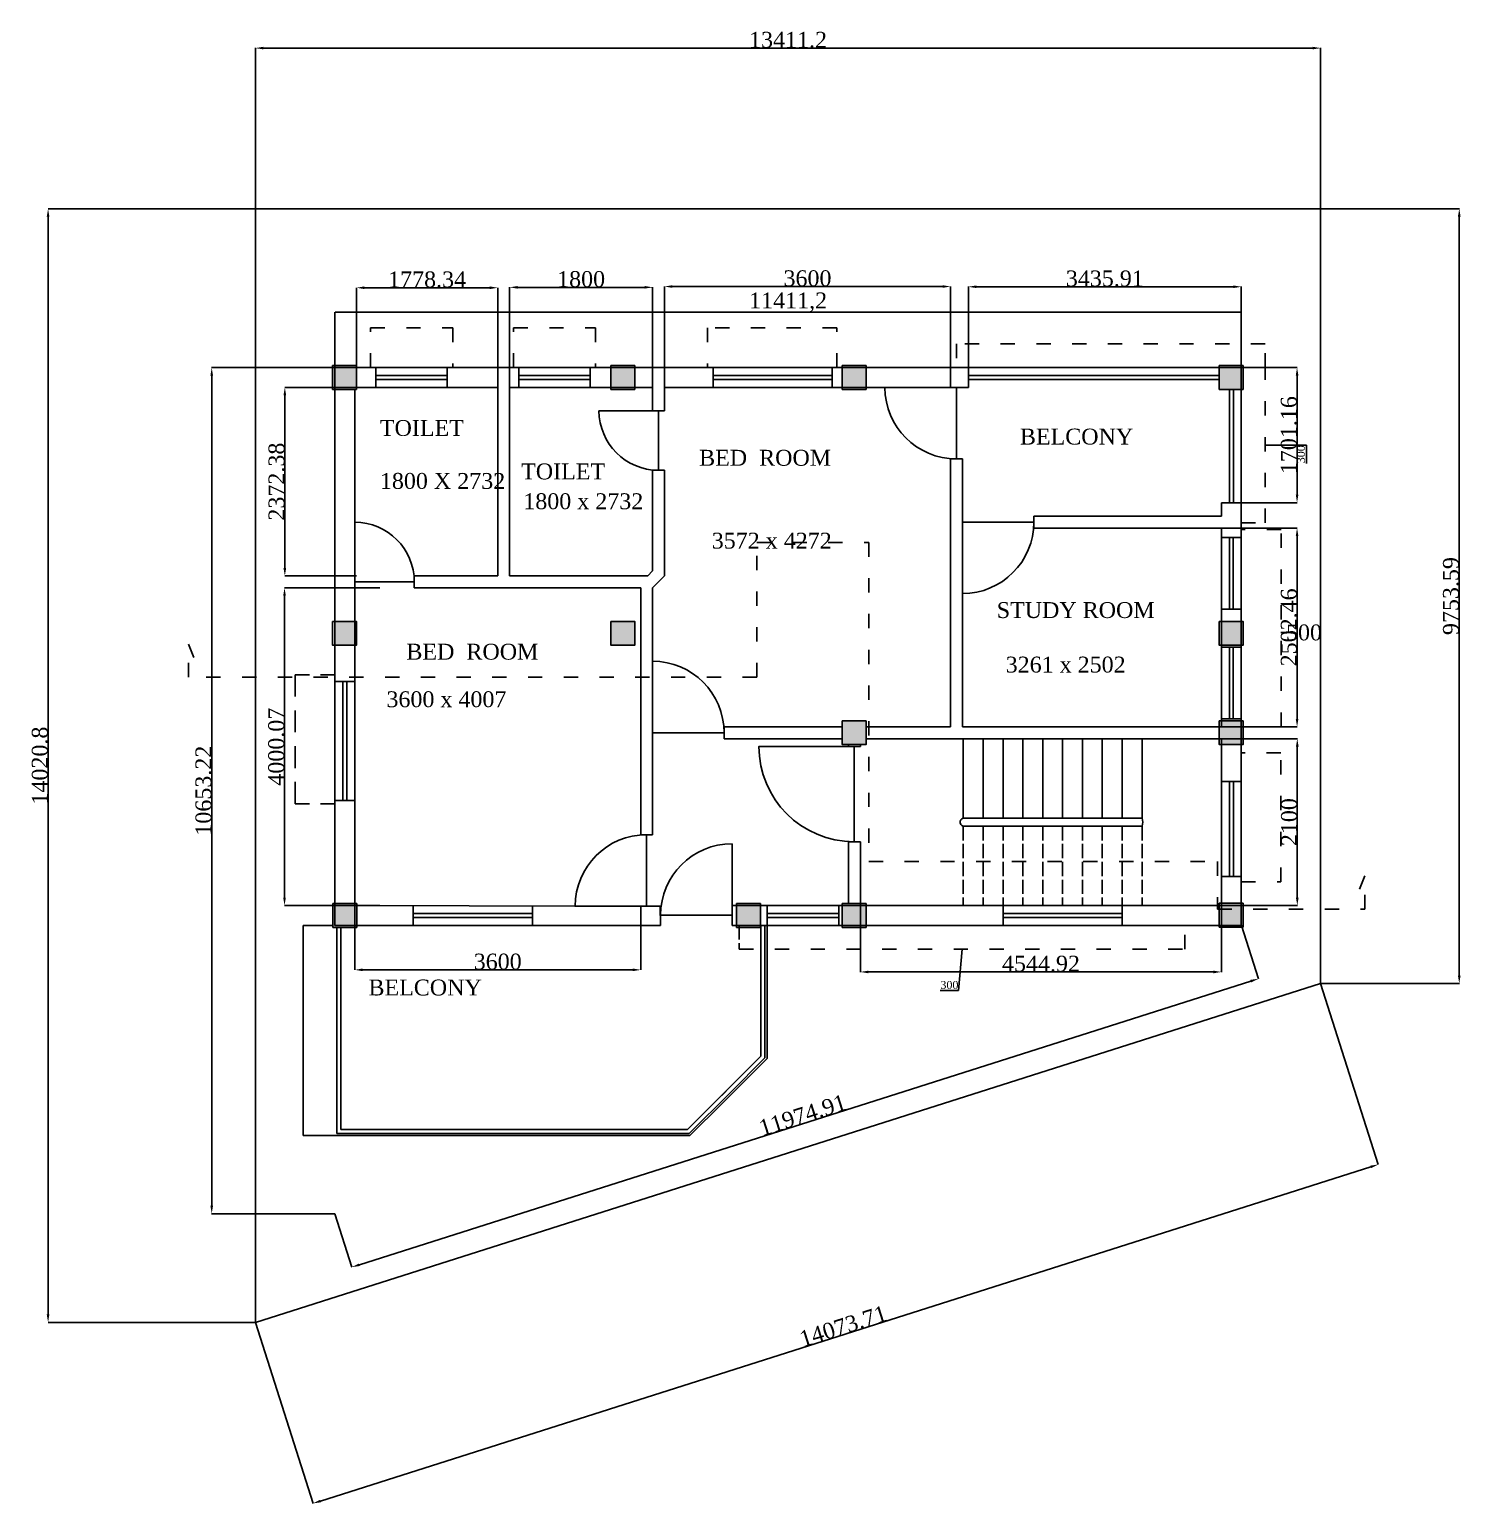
# Model space of a CAD drawing. Header units: millimetres. Extents: x -37331 to 3514287431, y -97281 to -32589.
# Drawn here: x 17463 to 35490, y -72520 to -53961 of the extents above; entities that cross this region are included whole.
import ezdxf
from ezdxf import colors
from ezdxf.entities.mleader import LeaderData, LeaderLine
from ezdxf.math import Vec2, Vec3

# ---------------------------------------------------------------- set-up
doc = ezdxf.new("R2010")
doc.units = ezdxf.units.MM
doc.header["$LTSCALE"] = 15
doc.linetypes.add('ACAD_ISO02W100', pattern=[15, 12, -3])
doc.linetypes.add('ACAD_ISO03W100', pattern=[30, 12, -18])
for name, color, linetype in [('column', 2, 'Continuous'), ('dhassed', 21, 'ACAD_ISO03W100'), ('dimension', 60, 'Continuous'), ('doors', 130, 'Continuous'), ('plan', 240, 'Continuous'), ('site plan', 100, 'Continuous'), ('stairs  dhasheed', 20, 'ACAD_ISO02W100'), ('WHITE', 7, 'Continuous'), ('window', 70, 'Continuous')]:
    doc.layers.add(name, color=color, linetype=linetype)
doc.styles.get("Standard").update_dxf_attribs({"font": 'times.ttf', "height": 200})
doc.dimstyles.new('ISO-25', dxfattribs={"dimtxt": 2.5, "dimasz": 2.5, "dimexe": 1.25, "dimexo": 0.625, "dimtad": 1, "dimtxsty": 'Standard', "dimcen": 2.5, "dimadec": 0, "dimazin": 0, "dimtfac": 1, "dimtmove": 0, "dimatfit": 3, "dimfxl": 1, "dimarcsym": 0})

# ---------------------------------------------------------------- blocks, each defined once
blk = doc.blocks.new('*D4')
at = {"layer": 'Defpoints', "color": 0, "transparency": 16777216}
for p in [(32718, -57521), (21307, -58218), (32718, -58218)]:
    blk.add_point(p, dxfattribs=at)
at = {"layer": 'dimension', "color": 0, "lineweight": -2, "transparency": 16777216}
for p, q in [((21307, -58218), (21307, -57520)), ((21310, -57521), (32716, -57521)), ((32718, -58218), (32718, -57520))]:
    blk.add_line(p, q, dxfattribs=at)
at = {"layer": 'dimension', "color": 0, "transparency": 16777216}
for points in [[(21310, -57521), (21310, -57522), (21307, -57521)], [(32716, -57521), (32716, -57522), (32718, -57521)]]:
    blk.add_solid(points, dxfattribs=at)
at = {"layer": 'dimension', "color": 0, "transparency": 16777216, "insert": (27013, -57396), "char_height": 200, "attachment_point": 5}
blk.add_mtext('11411,2', dxfattribs=at)
blk = doc.blocks.new('*D7')
at = {"layer": 'Defpoints', "color": 0, "transparency": 16777216}
for p in [(21307, -58218), (19757, -68871), (21307, -68871)]:
    blk.add_point(p, dxfattribs=at)
at = {"layer": 'dimension', "color": 0, "lineweight": -2, "transparency": 16777216}
for p, q in [((21307, -58218), (19755, -58218)), ((19757, -58318), (19757, -68771)), ((21307, -68871), (19755, -68871))]:
    blk.add_line(p, q, dxfattribs=at)
at = {"layer": 'dimension', "color": 0, "transparency": 16777216}
for points in [[(19740, -58318), (19773, -58318), (19757, -58218)], [(19740, -68771), (19773, -68771), (19757, -68871)]]:
    blk.add_solid(points, dxfattribs=at)
at = {"layer": 'dimension', "color": 0, "transparency": 16777216, "insert": (19654, -63545), "char_height": 200, "attachment_point": 5, "rotation": 90}
blk.add_mtext('10653.22', dxfattribs=at)
blk = doc.blocks.new('*D12')
at = {"layer": 'Defpoints', "color": 0, "transparency": 16777216}
for p in [(32718, -65241), (21307, -68871), (21521, -69544)]:
    blk.add_point(p, dxfattribs=at)
at = {"layer": 'dimension', "color": 0, "lineweight": -2, "transparency": 16777216}
for p, q in [((32719, -65241), (32933, -65914)), ((32837, -65943), (21616, -69513)), ((21307, -68872), (21521, -69545))]:
    blk.add_line(p, q, dxfattribs=at)
at = {"layer": 'dimension', "color": 0, "transparency": 16777216}
for points in [[(32832, -65927), (32842, -65959), (32932, -65913)], [(21611, -69497), (21621, -69529), (21521, -69544)]]:
    blk.add_solid(points, dxfattribs=at)
at = {"layer": 'dimension', "color": 0, "transparency": 16777216, "insert": (27195, -67630), "char_height": 200, "attachment_point": 5, "rotation": 17.6501}
blk.add_mtext('11974.91', dxfattribs=at)
blk = doc.blocks.new('*D42')
at = {"layer": 'Defpoints', "color": 0, "transparency": 16777216}
for p in [(20306, -56218), (17697, -70239), (20306, -70239)]:
    blk.add_point(p, dxfattribs=at)
at = {"layer": 'dimension', "color": 0, "lineweight": -2, "transparency": 16777216}
for p, q in [((20305, -56218), (17696, -56218)), ((17697, -56318), (17697, -70139)), ((20305, -70239), (17696, -70239))]:
    blk.add_line(p, q, dxfattribs=at)
at = {"layer": 'dimension', "color": 0, "transparency": 16777216}
for points in [[(17680, -56318), (17713, -56318), (17697, -56218)], [(17680, -70139), (17713, -70139), (17697, -70239)]]:
    blk.add_solid(points, dxfattribs=at)
at = {"layer": 'dimension', "color": 0, "transparency": 16777216, "insert": (17594, -63229), "char_height": 200, "attachment_point": 5, "rotation": 90}
blk.add_mtext('14020.8', dxfattribs=at)
blk = doc.blocks.new('*D40')
at = {"layer": 'Defpoints', "color": 0, "transparency": 16777216}
for p in [(33717, -56218), (33717, -65972), (35462, -65972)]:
    blk.add_point(p, dxfattribs=at)
at = {"layer": 'dimension', "color": 0, "lineweight": -2, "transparency": 16777216}
for p, q in [((33718, -56218), (35463, -56218)), ((35462, -56318), (35462, -65872)), ((33718, -65972), (35463, -65972))]:
    blk.add_line(p, q, dxfattribs=at)
at = {"layer": 'dimension', "color": 0, "transparency": 16777216}
for points in [[(35445, -56318), (35479, -56318), (35462, -56218)], [(35445, -65872), (35479, -65872), (35462, -65972)]]:
    blk.add_solid(points, dxfattribs=at)
at = {"layer": 'dimension', "color": 0, "transparency": 16777216, "insert": (35359, -61095), "char_height": 200, "attachment_point": 5, "rotation": 90}
blk.add_mtext('9753.59', dxfattribs=at)
blk = doc.blocks.new('*D41')
at = {"layer": 'Defpoints', "color": 0, "transparency": 16777216}
for p in [(33717, -65972), (34442, -68251), (20306, -70239)]:
    blk.add_point(p, dxfattribs=at)
at = {"layer": 'dimension', "color": 0, "lineweight": -2, "transparency": 16777216}
for p, q in [((33717, -65972), (34443, -68252)), ((21127, -72488), (34347, -68282)), ((20306, -70240), (21032, -72520))]:
    blk.add_line(p, q, dxfattribs=at)
at = {"layer": 'dimension', "color": 0, "transparency": 16777216}
for points in [[(34342, -68266), (34352, -68297), (34442, -68251)], [(21121, -72472), (21132, -72504), (21031, -72518)]]:
    blk.add_solid(points, dxfattribs=at)
at = {"layer": 'dimension', "color": 0, "transparency": 16777216, "insert": (27706, -70287), "char_height": 200, "attachment_point": 5, "rotation": 17.6501}
blk.add_mtext('14073.71', dxfattribs=at)
blk = doc.blocks.new('*D43')
at = {"layer": 'Defpoints', "color": 0, "transparency": 16777216}
for p in [(33717, -54196), (20306, -56218), (33717, -56218)]:
    blk.add_point(p, dxfattribs=at)
at = {"layer": 'dimension', "color": 0, "lineweight": -2, "transparency": 16777216}
for p, q in [((20306, -56218), (20306, -54194)), ((20406, -54196), (33617, -54196)), ((33717, -56218), (33717, -54194))]:
    blk.add_line(p, q, dxfattribs=at)
at = {"layer": 'dimension', "color": 0, "transparency": 16777216}
for points in [[(20406, -54179), (20406, -54212), (20306, -54196)], [(33617, -54179), (33617, -54212), (33717, -54196)]]:
    blk.add_solid(points, dxfattribs=at)
at = {"layer": 'dimension', "color": 0, "transparency": 16777216, "insert": (27012, -54093), "char_height": 200, "attachment_point": 5}
blk.add_mtext('13411.2', dxfattribs=at)
blk = doc.blocks.new('*D48')
at = {"layer": 'Defpoints', "color": 0, "transparency": 16777216}
for p in [(32440, -58218), (32468, -59919), (33420, -59919)]:
    blk.add_point(p, dxfattribs=at)
at = {"layer": 'dimension', "color": 0, "lineweight": -2, "transparency": 16777216}
for p, q in [((32441, -58218), (33422, -58218)), ((33420, -58318), (33420, -59819)), ((32469, -59919), (33422, -59919))]:
    blk.add_line(p, q, dxfattribs=at)
at = {"layer": 'dimension', "color": 0, "transparency": 16777216}
for points in [[(33404, -58318), (33437, -58318), (33420, -58218)], [(33404, -59819), (33437, -59819), (33420, -59919)]]:
    blk.add_solid(points, dxfattribs=at)
at = {"layer": 'dimension', "color": 0, "transparency": 16777216, "insert": (33318, -59069), "char_height": 200, "attachment_point": 5, "rotation": 90}
blk.add_mtext('1701.16', dxfattribs=at)
blk = doc.blocks.new('*D49')
at = {"layer": 'Defpoints', "color": 0, "transparency": 16777216}
for p in [(32468, -60238), (32468, -62741), (33420, -62741)]:
    blk.add_point(p, dxfattribs=at)
at = {"layer": 'dimension', "color": 0, "lineweight": -2, "transparency": 16777216}
for p, q in [((32469, -60238), (33422, -60238)), ((33420, -60338), (33420, -62641)), ((32469, -62741), (33422, -62741))]:
    blk.add_line(p, q, dxfattribs=at)
at = {"layer": 'dimension', "color": 0, "transparency": 16777216}
for points in [[(33404, -60338), (33437, -60338), (33420, -60238)], [(33404, -62641), (33437, -62641), (33420, -62741)]]:
    blk.add_solid(points, dxfattribs=at)
at = {"layer": 'dimension', "color": 0, "transparency": 16777216, "insert": (33318, -61489), "char_height": 200, "attachment_point": 5, "rotation": 90}
blk.add_mtext('2502.46', dxfattribs=at)
blk = doc.blocks.new('*D50')
at = {"layer": 'Defpoints', "color": 0, "transparency": 16777216}
for p in [(32440, -62891), (32440, -64991), (33423, -64991)]:
    blk.add_point(p, dxfattribs=at)
at = {"layer": 'dimension', "color": 0, "lineweight": -2, "transparency": 16777216}
for p, q in [((32441, -62891), (33424, -62891)), ((33423, -62991), (33423, -64891)), ((32441, -64991), (33424, -64991))]:
    blk.add_line(p, q, dxfattribs=at)
at = {"layer": 'dimension', "color": 0, "transparency": 16777216}
for points in [[(33406, -62991), (33440, -62991), (33423, -62891)], [(33406, -64891), (33440, -64891), (33423, -64991)]]:
    blk.add_solid(points, dxfattribs=at)
at = {"layer": 'dimension', "color": 0, "transparency": 16777216, "insert": (33320, -63941), "char_height": 200, "attachment_point": 5, "rotation": 90}
blk.add_mtext('2100', dxfattribs=at)
blk = doc.blocks.new('*D51')
at = {"layer": 'Defpoints', "color": 0, "transparency": 16777216}
for p in [(27923, -64966), (32468, -64962), (32468, -65827)]:
    blk.add_point(p, dxfattribs=at)
at = {"layer": 'dimension', "color": 0, "lineweight": -2, "transparency": 16777216}
for p, q in [((27923, -64966), (27923, -65829)), ((32468, -64963), (32468, -65829)), ((28023, -65827), (32368, -65827))]:
    blk.add_line(p, q, dxfattribs=at)
at = {"layer": 'dimension', "color": 0, "transparency": 16777216}
for points in [[(28023, -65811), (28023, -65844), (27923, -65827)], [(32368, -65811), (32368, -65844), (32468, -65827)]]:
    blk.add_solid(points, dxfattribs=at)
at = {"layer": 'dimension', "color": 0, "transparency": 16777216, "insert": (30196, -65725), "char_height": 200, "attachment_point": 5}
blk.add_mtext('4544.92', dxfattribs=at)
blk = doc.blocks.new('*D52')
at = {"layer": 'Defpoints', "color": 0, "transparency": 16777216}
for p in [(21557, -64966), (25157, -64999), (25157, -65801)]:
    blk.add_point(p, dxfattribs=at)
at = {"layer": 'dimension', "color": 0, "lineweight": -2, "transparency": 16777216}
for p, q in [((21557, -64966), (21557, -65802)), ((25157, -65000), (25157, -65802)), ((21657, -65801), (25057, -65801))]:
    blk.add_line(p, q, dxfattribs=at)
at = {"layer": 'dimension', "color": 0, "transparency": 16777216}
for points in [[(21657, -65784), (21657, -65817), (21557, -65801)], [(25057, -65784), (25057, -65817), (25157, -65801)]]:
    blk.add_solid(points, dxfattribs=at)
at = {"layer": 'dimension', "color": 0, "transparency": 16777216, "insert": (23357, -65698), "char_height": 200, "attachment_point": 5}
blk.add_mtext('3600', dxfattribs=at)
blk = doc.blocks.new('*D53')
at = {"layer": 'Defpoints', "color": 0, "transparency": 16777216}
for p in [(20673, -60991), (21875, -60991), (21875, -64991)]:
    blk.add_point(p, dxfattribs=at)
at = {"layer": 'dimension', "color": 0, "lineweight": -2, "transparency": 16777216}
for p, q in [((21874, -60991), (20672, -60991)), ((20673, -64891), (20673, -61091)), ((21874, -64991), (20672, -64991))]:
    blk.add_line(p, q, dxfattribs=at)
at = {"layer": 'dimension', "color": 0, "transparency": 16777216}
for points in [[(20657, -61091), (20690, -61091), (20673, -60991)], [(20657, -64891), (20690, -64891), (20673, -64991)]]:
    blk.add_solid(points, dxfattribs=at)
at = {"layer": 'dimension', "color": 0, "transparency": 16777216, "insert": (20570, -62991), "char_height": 200, "attachment_point": 5, "rotation": 90}
blk.add_mtext('4000.07', dxfattribs=at)
blk = doc.blocks.new('*D54')
at = {"layer": 'Defpoints', "color": 0, "transparency": 16777216}
for p in [(21579, -58468), (20677, -60841), (21579, -60841)]:
    blk.add_point(p, dxfattribs=at)
at = {"layer": 'dimension', "color": 0, "lineweight": -2, "transparency": 16777216}
for p, q in [((21578, -58468), (20676, -58468)), ((20677, -58568), (20677, -60741)), ((21578, -60841), (20676, -60841))]:
    blk.add_line(p, q, dxfattribs=at)
at = {"layer": 'dimension', "color": 0, "transparency": 16777216}
for points in [[(20660, -58568), (20694, -58568), (20677, -58468)], [(20660, -60741), (20694, -60741), (20677, -60841)]]:
    blk.add_solid(points, dxfattribs=at)
at = {"layer": 'dimension', "color": 0, "transparency": 16777216, "insert": (20574, -59654), "char_height": 200, "attachment_point": 5, "rotation": 90}
blk.add_mtext('2372.38', dxfattribs=at)
blk = doc.blocks.new('*D55')
at = {"layer": 'Defpoints', "color": 0, "transparency": 16777216}
for p in [(23357, -57213), (21579, -58468), (23357, -58468)]:
    blk.add_point(p, dxfattribs=at)
at = {"layer": 'dimension', "color": 0, "lineweight": -2, "transparency": 16777216}
for p, q in [((21579, -58468), (21579, -57212)), ((21679, -57213), (23257, -57213)), ((23357, -58468), (23357, -57212))]:
    blk.add_line(p, q, dxfattribs=at)
at = {"layer": 'dimension', "color": 0, "transparency": 16777216}
for points in [[(21679, -57196), (21679, -57230), (21579, -57213)], [(23257, -57196), (23257, -57230), (23357, -57213)]]:
    blk.add_solid(points, dxfattribs=at)
at = {"layer": 'dimension', "color": 0, "transparency": 16777216, "insert": (22468, -57110), "char_height": 200, "attachment_point": 5}
blk.add_mtext('1778.34', dxfattribs=at)
blk = doc.blocks.new('*D56')
at = {"layer": 'Defpoints', "color": 0, "transparency": 16777216}
for p in [(25307, -57208), (23507, -58468), (25307, -58468)]:
    blk.add_point(p, dxfattribs=at)
at = {"layer": 'dimension', "color": 0, "lineweight": -2, "transparency": 16777216}
for p, q in [((23507, -58468), (23507, -57207)), ((23607, -57208), (25207, -57208)), ((25307, -58468), (25307, -57207))]:
    blk.add_line(p, q, dxfattribs=at)
at = {"layer": 'dimension', "color": 0, "transparency": 16777216}
for points in [[(23607, -57191), (23607, -57224), (23507, -57208)], [(25207, -57191), (25207, -57224), (25307, -57208)]]:
    blk.add_solid(points, dxfattribs=at)
at = {"layer": 'dimension', "color": 0, "transparency": 16777216, "insert": (24407, -57105), "char_height": 200, "attachment_point": 5}
blk.add_mtext('1800', dxfattribs=at)
blk = doc.blocks.new('*D57')
at = {"layer": 'Defpoints', "color": 0, "transparency": 16777216}
for p in [(29057, -57198), (25457, -58468), (29057, -58468)]:
    blk.add_point(p, dxfattribs=at)
at = {"layer": 'dimension', "color": 0, "lineweight": -2, "transparency": 16777216}
for p, q in [((25457, -58468), (25457, -57196)), ((25557, -57198), (28957, -57198)), ((29057, -58468), (29057, -57196))]:
    blk.add_line(p, q, dxfattribs=at)
at = {"layer": 'dimension', "color": 0, "transparency": 16777216}
for points in [[(25557, -57181), (25557, -57214), (25457, -57198)], [(28957, -57181), (28957, -57214), (29057, -57198)]]:
    blk.add_solid(points, dxfattribs=at)
at = {"layer": 'dimension', "color": 0, "transparency": 16777216, "insert": (27257, -57095), "char_height": 200, "attachment_point": 5}
blk.add_mtext('3600', dxfattribs=at)
blk = doc.blocks.new('*D58')
at = {"layer": 'Defpoints', "color": 0, "transparency": 16777216}
for p in [(32718, -57201), (29282, -58468), (32718, -58468)]:
    blk.add_point(p, dxfattribs=at)
at = {"layer": 'dimension', "color": 0, "lineweight": -2, "transparency": 16777216}
for p, q in [((29282, -58468), (29282, -57199)), ((29382, -57201), (32618, -57201)), ((32718, -58468), (32718, -57199))]:
    blk.add_line(p, q, dxfattribs=at)
at = {"layer": 'dimension', "color": 0, "transparency": 16777216}
for points in [[(29382, -57184), (29382, -57217), (29282, -57201)], [(32618, -57184), (32618, -57217), (32718, -57201)]]:
    blk.add_solid(points, dxfattribs=at)
at = {"layer": 'dimension', "color": 0, "transparency": 16777216, "insert": (31000, -57098), "char_height": 200, "attachment_point": 5}
blk.add_mtext('3435.91', dxfattribs=at)

msp = doc.modelspace()

# ---------------------------------------------------------------- hatches: boundary and pattern name
at = {"layer": 'WHITE', "true_color": 0xf26722, "transparency": 33554687}
h = msp.add_hatch(dxfattribs=at)
h.set_pattern_fill('AR-CONC', color=30, scale=0.5, angle=236)
h.paths.add_polyline_path([(21557.187, -61414.881), (21307.187, -61414.881), (21307.187, -61714.881), (21557.187, -61714.881)])
h.paths.add_polyline_path([(21582.187, -64965.65), (21307.187, -64965.65), (21307.187, -65240.65), (21582.187, -65240.65)], flags=17)
h.paths.add_polyline_path([(21582.187, -65240.65), (21307.187, -65240.65), (21307.187, -64965.65), (21282.187, -64965.65), (21282.187, -65265.65), (21582.187, -65265.65)])
h.paths.add_polyline_path([(26664.917, -64990.65), (26364.917, -64990.65), (26364.917, -65240.65), (26664.917, -65240.65)])
h.paths.add_polyline_path([(26664.917, -64965.65), (26364.917, -64965.65), (26364.917, -64990.65), (26664.917, -64990.65)])
h.paths.add_polyline_path([(26664.917, -65240.65), (26397.314, -65240.65), (26397.314, -65265.65), (26664.917, -65265.65)])
h.paths.add_polyline_path([(27994.687, -64990.65), (27694.687, -64990.65), (27694.687, -65240.65), (27994.687, -65240.65)])
h.paths.add_polyline_path([(27994.687, -64965.65), (27694.687, -64965.65), (27694.687, -64990.65), (27994.687, -64990.65)])
h.paths.add_polyline_path([(27994.687, -65240.65), (27694.687, -65240.65), (27694.687, -65265.65), (27994.687, -65265.65)])
h.paths.add_polyline_path([(32740.049, -64962.313), (32440.049, -64962.313), (32440.049, -65262.313), (32740.049, -65262.313)])
h.paths.add_polyline_path([(32718.387, -62665.65), (32468.387, -62665.65), (32468.387, -62740.65), (32440.049, -62740.65), (32440.049, -62890.65), (32468.387, -62890.65), (32468.387, -62965.65), (32718.387, -62965.65)])
h.paths.add_polyline_path([(32468.387, -62665.65), (32440.049, -62665.65), (32440.049, -62740.65), (32468.387, -62740.65)], flags=17)
h.paths.add_polyline_path([(32740.049, -62739.057), (32718.387, -62739.057), (32718.387, -62965.65), (32740.049, -62965.65)])
h.paths.add_polyline_path([(32468.387, -62890.65), (32440.049, -62890.65), (32440.049, -62965.65), (32468.387, -62965.65)], flags=17)
h.paths.add_polyline_path([(32740.049, -62665.65), (32718.387, -62665.65), (32718.387, -62739.057), (32740.049, -62739.057)])
h.paths.add_polyline_path([(32718.387, -61414.881), (32468.387, -61414.881), (32468.387, -61714.881), (32718.387, -61714.881)])
h.paths.add_polyline_path([(32468.387, -61414.881), (32440.049, -61414.881), (32440.049, -61714.881), (32468.387, -61714.881)])
h.paths.add_polyline_path([(32740.049, -61414.881), (32718.387, -61414.881), (32718.387, -61714.881), (32740.049, -61714.881)])
h.paths.add_polyline_path([(32718.387, -58218.275), (32440.049, -58218.275), (32440.049, -58493.275), (32718.387, -58493.275)], flags=17)
h.paths.add_polyline_path([(32740.049, -58193.275), (32440.049, -58193.275), (32440.049, -58218.275), (32718.387, -58218.275), (32718.387, -58493.275), (32740.049, -58493.275)])
h.paths.add_polyline_path([(27994.687, -58218.274), (27694.687, -58218.274), (27694.687, -58468.274), (27994.687, -58468.274)])
h.paths.add_polyline_path([(27994.687, -58193.275), (27694.687, -58193.275), (27694.687, -58218.274), (27994.687, -58218.274)])
h.paths.add_polyline_path([(27994.687, -58468.274), (27694.687, -58468.274), (27694.687, -58493.275), (27994.687, -58493.275)])
h.paths.add_polyline_path([(25082.334, -58218.273), (24782.334, -58218.273), (24782.334, -58468.273), (25082.334, -58468.273)])
h.paths.add_polyline_path([(25082.334, -58193.275), (24782.334, -58193.275), (24782.334, -58218.273), (25082.334, -58218.273)])
h.paths.add_polyline_path([(25082.334, -58468.273), (24782.334, -58468.273), (24782.334, -58493.275), (25082.334, -58493.275)])
h.paths.add_polyline_path([(21578.849, -58218.273), (21557.187, -58218.273), (21307.187, -58218.273), (21307.187, -58493.275), (21578.849, -58493.275)], flags=17)
h.paths.add_polyline_path([(21578.849, -58193.275), (21278.849, -58193.275), (21278.849, -58493.275), (21307.187, -58493.275), (21307.187, -58218.273), (21557.187, -58218.273), (21578.849, -58218.273)])
h.paths.add_polyline_path([(25082.334, -61414.881), (24782.334, -61414.881), (24782.334, -61714.881), (25082.334, -61714.881)])
h.paths.add_polyline_path([(27994.687, -62665.65), (27694.687, -62665.65), (27694.687, -62965.65), (27994.687, -62965.65)])

# ---------------------------------------------------------------- linework, layer by layer
at = {"layer": 'column'}
for points in [[(21278.849, -58193.275), (21578.849, -58193.275), (21578.849, -58493.275), (21278.849, -58493.275)], [(24782.334, -58193.275), (25082.334, -58193.275), (25082.334, -58493.275), (24782.334, -58493.275)], [(27694.687, -58193.275), (27994.687, -58193.275), (27994.687, -58493.275), (27694.687, -58493.275)], [(32440.049, -58193.275), (32740.049, -58193.275), (32740.049, -58493.275), (32440.049, -58493.275)], [(21278.849, -61414.881), (21578.849, -61414.881), (21578.849, -61714.881), (21278.849, -61714.881)], [(24782.334, -61414.881), (25082.334, -61414.881), (25082.334, -61714.881), (24782.334, -61714.881)], [(32440.049, -61414.881), (32740.049, -61414.881), (32740.049, -61714.881), (32440.049, -61714.881)], [(27694.687, -62665.65), (27994.687, -62665.65), (27994.687, -62965.65), (27694.687, -62965.65)], [(32440.049, -62665.65), (32740.049, -62665.65), (32740.049, -62965.65), (32440.049, -62965.65)], [(21282.187, -64965.65), (21582.187, -64965.65), (21582.187, -65265.65), (21282.187, -65265.65)], [(26364.917, -64965.65), (26664.917, -64965.65), (26664.917, -65265.65), (26364.917, -65265.65)], [(27694.687, -64965.65), (27994.687, -64965.65), (27994.687, -65265.65), (27694.687, -65265.65)], [(32440.049, -64962.313), (32740.049, -64962.313), (32740.049, -65262.313), (32440.049, -65262.313)]]:
    msp.add_lwpolyline(points, close=True, dxfattribs=at)
at = {"layer": 'dhassed'}
for p, q in [((33218.387, -60256.732), (32718.387, -60256.732)), ((33218.387, -62739.057), (33218.387, -60256.732)), ((26618.678, -62116.633), (26618.678, -60420.262)), ((26618.678, -60420.262), (28029.395, -60420.262)), ((28029.395, -60420.262), (28029.395, -64435.65)), ((19466.458, -62116.633), (19466.458, -61699.317)), ((19466.458, -61699.317), (19626.694, -62116.633)), ((26618.678, -62116.633), (19466.458, -62116.633)), ((32718.387, -62739.057), (33218.387, -62739.057)), ((28029.395, -64435.65), (32418.387, -64435.65)), ((32418.387, -64435.65), (32418.387, -65035.65)), ((34271.461, -64618.334), (34111.225, -65035.65)), ((34271.461, -65035.65), (34271.461, -64618.334)), ((32418.387, -65035.65), (34271.461, -65035.65)), ((26749.934, -66917.135), (26749.934, -65389.831))]:
    msp.add_line(p, q, dxfattribs=at)
at = {"layer": 'dhassed', "linetype": 'ACAD_ISO02W100'}
msp.add_line((26397.314, -65240.65), (26397.314, -65540.65), dxfattribs=at)
at = {"layer": 'dhassed', "linetype": 'ACAD_ISO03W100'}
for points in [[(21757.084, -58218.273), (21757.084, -57718.273), (22790.141, -57718.273), (22790.141, -58218.273)], [(23557.084, -58218.273), (23557.084, -57718.273), (24590.141, -57718.273), (24590.141, -58218.273)], [(27624.322, -58218.274), (27624.322, -57718.274), (25999.496, -57718.612), (25999.6, -58218.274)], [(32718.387, -60172.946), (33018.387, -60172.946), (33018.387, -58218.275), (33018.387, -57918.275), (29132.474, -57918.275), (29132.474, -58218.274)], [(32717.664, -64691.672), (33217.664, -64691.672), (33217.326, -63066.846), (32717.664, -63066.95)], [(26397.314, -65540.65), (32007.624, -65540.65), (32007.624, -65240.65)]]:
    msp.add_lwpolyline(points, dxfattribs=at)
msp.add_lwpolyline([(21307.91, -63709.926), (20807.91, -63709.926), (20808.248, -62085.1), (21307.91, -62085.204), (20808.248, -62085.1), (20807.91, -63709.926)], close=True, dxfattribs=at)
at = {"layer": 'doors'}
for points in [[(28232.187, -58468.274, 0.414213562), (29132.187, -59368.274), (29132.187, -58468.274)], [(24632.187, -58761.656, 0.414213562), (25382.187, -59511.656), (25382.187, -58761.656)], [(21557.187, -60165.65, -0.414213562), (22307.187, -60915.65), (21557.187, -60915.65)], [(26207.298, -62815.65, 0.414213562), (25307.298, -61915.65), (25307.298, -62815.65)], [(27844.687, -64188.292, -0.414213562), (26644.687, -62988.292), (27844.687, -62988.292)], [(25232.187, -64099.015, 0.414213562), (24332.187, -64999.015), (25232.187, -64999.015)], [(26307.187, -64213.239, 0.414213562), (25407.187, -65113.239), (26307.187, -65113.239)]]:
    msp.add_lwpolyline(points, format="xyb", close=True, dxfattribs=at)
msp.add_lwpolyline([(29207.187, -61063.195), (29207.187, -60163.195), (30107.187, -60163.195, -0.414213562), (29207.187, -61063.195)], format="xyb", dxfattribs=at)
at = {"layer": 'plan'}
for p, q in [((21307.187, -58493.275), (21307.187, -58218.273)), ((21307.187, -58218.273), (21557.187, -58218.273)), ((21557.187, -58218.273), (21578.849, -58218.273)), ((21578.849, -58218.273), (21607.187, -58218.273)), ((21607.187, -58218.273), (24782.334, -58218.273)), ((24782.334, -58218.273), (25082.334, -58218.273)), ((25082.334, -58218.273), (27694.687, -58218.274)), ((27994.687, -58218.274), (27694.687, -58218.274)), ((27994.687, -58218.274), (32440.049, -58218.275)), ((29282.474, -58468.275), (29282.474, -58218.274)), ((32718.387, -58218.275), (32440.049, -58218.275)), ((32718.387, -58493.275), (32718.387, -58218.275)), ((21307.187, -58493.275), (21307.187, -61414.881)), ((21557.187, -58493.275), (21557.187, -59990.65)), ((21578.849, -58468.273), (23357.187, -58468.273)), ((23357.187, -58468.273), (23357.187, -60840.65)), ((23507.187, -58468.273), (23507.187, -60840.65)), ((23507.187, -58468.273), (24029.395, -58468.273)), ((23979.395, -58468.273), (24210.125, -58468.273)), ((24179.395, -58468.273), (25307.187, -58468.274)), ((25307.187, -58761.656), (25307.187, -58468.274)), ((25457.187, -58468.274), (26680.125, -58468.274)), ((25457.187, -58468.274), (25457.187, -58761.656)), ((26629.395, -58468.274), (26830.125, -58468.274)), ((26830.125, -58468.274), (27694.687, -58468.274)), ((27694.687, -58468.274), (27994.687, -58468.274)), ((27994.687, -58468.274), (28088.387, -58468.274)), ((28068.387, -58468.274), (29282.474, -58468.274)), ((32718.387, -61414.881), (32718.387, -58493.275)), ((25457.187, -58761.656), (25307.187, -58761.656)), ((29057.187, -59368.274), (29207.187, -59368.274)), ((29057.187, -59468.274), (29057.187, -59368.274)), ((29207.187, -59368.274), (29207.187, -62740.65)), ((21557.187, -59990.65), (21557.187, -59490.65)), ((25307.187, -59511.656), (25307.187, -60778.518)), ((25457.187, -59511.656), (25307.187, -59511.656)), ((25457.187, -59511.656), (25457.187, -60840.65)), ((29057.187, -59468.274), (29057.187, -62740.65)), ((32468.387, -60088.195), (32468.387, -59919.433)), ((32468.387, -59919.433), (32718.387, -59919.433)), ((21557.187, -60140.65), (21557.187, -59970.65)), ((32468.387, -60088.195), (30107.187, -60088.195)), ((30107.187, -60088.195), (30107.187, -60238.195)), ((21557.187, -60140.65), (21557.187, -60439.881)), ((21557.187, -60439.881), (21557.187, -60140.65)), ((32468.387, -60238.195), (30107.187, -60238.195)), ((32468.387, -61335.74), (32468.387, -60238.195)), ((32468.387, -61414.881), (32468.387, -60238.195)), ((21557.187, -60600.65), (21557.187, -60439.881)), ((21557.187, -60589.881), (21557.187, -61414.881)), ((21557.187, -61414.881), (21557.187, -60589.881)), ((22307.187, -60840.65), (23357.187, -60840.65)), ((22307.187, -60990.65), (22307.187, -60840.65)), ((23507.187, -60840.65), (24016.149, -60840.65)), ((23967.187, -60840.65), (24180.125, -60840.65)), ((24180.125, -60840.65), (25245.055, -60840.65)), ((25245.055, -60840.65), (25307.187, -60778.518)), ((25307.187, -60990.65), (25457.187, -60840.65)), ((25157.187, -60990.65), (22307.187, -60990.65)), ((25157.187, -64099.015), (25157.187, -60990.65)), ((25307.187, -62740.65), (25307.187, -60990.65)), ((21307.187, -61714.881), (21307.187, -61414.881)), ((21557.187, -61714.881), (21557.187, -61414.881)), ((32468.387, -61714.881), (32468.387, -61414.881)), ((32718.387, -61714.881), (32718.387, -61414.881)), ((21307.187, -61714.881), (21307.187, -64965.65)), ((21557.187, -61990.65), (21557.187, -61714.881)), ((21557.187, -61714.881), (21557.187, -61990.65)), ((32468.387, -61990.65), (32468.387, -61714.881)), ((32718.387, -62665.65), (32718.387, -61714.881)), ((21557.187, -62140.65), (21557.187, -61990.65)), ((21557.187, -62140.65), (21557.187, -64965.65)), ((32468.387, -62140.65), (32468.387, -61990.65)), ((32468.387, -62665.65), (32468.387, -62140.65)), ((32468.387, -62740.65), (32468.387, -62665.65)), ((32718.387, -62965.65), (32718.387, -62665.65)), ((25307.187, -62740.65), (25307.187, -62890.65)), ((25307.187, -64099.015), (25307.187, -62890.65)), ((26207.187, -62740.65), (27694.687, -62740.65)), ((26207.187, -62740.65), (26207.187, -62890.65)), ((27694.687, -62890.65), (26207.187, -62890.65)), ((27994.687, -62740.65), (29057.187, -62740.65)), ((29218.387, -62890.65), (27994.687, -62890.65)), ((29057.187, -62740.65), (28068.387, -62740.65)), ((32418.387, -62890.65), (28218.387, -62890.65)), ((32418.387, -62740.65), (29207.187, -62740.65)), ((29218.387, -62890.65), (29218.387, -63890.65)), ((29468.387, -62890.65), (29468.387, -63890.65)), ((29718.387, -62890.65), (29718.387, -63890.65)), ((29968.387, -62890.65), (29968.387, -63890.65)), ((30218.387, -62890.65), (30218.387, -63890.65)), ((30468.387, -62890.65), (30468.387, -63890.65)), ((30718.387, -62890.65), (30718.387, -63890.65)), ((30968.387, -62890.65), (30968.387, -63890.65)), ((31218.387, -62890.65), (31218.387, -63890.65)), ((31468.387, -62890.65), (31468.387, -63890.65)), ((32418.387, -62740.65), (32468.387, -62740.65)), ((32418.387, -62890.65), (32468.387, -62890.65)), ((32468.387, -62890.65), (32468.387, -62965.65)), ((27773.464, -62990.65), (27773.464, -62965.65)), ((27923.464, -62990.65), (27773.464, -62990.65)), ((27923.464, -62965.65), (27923.464, -62990.65)), ((32468.387, -63335.74), (32468.387, -62965.65)), ((32718.387, -64965.65), (32718.387, -62965.65)), ((32468.387, -63485.74), (32468.387, -63151.449)), ((32468.387, -64962.313), (32468.387, -63485.74)), ((31468.387, -63890.65), (29218.387, -63890.65)), ((31468.387, -63990.65), (29218.387, -63990.65)), ((21307.187, -64037.891), (21307.187, -64965.65)), ((25157.187, -64099.015), (25307.187, -64099.015)), ((27773.464, -64188.292), (27923.464, -64188.292)), ((27773.464, -64188.292), (27773.464, -64965.65)), ((27923.464, -64188.292), (27923.464, -64965.65)), ((21557.187, -64940.65), (21557.187, -64911.491)), ((21307.187, -65240.65), (21307.187, -64965.65)), ((24409.893, -64999.015), (21582.187, -64990.724)), ((24409.893, -64999.015), (25157.187, -64999.015)), ((24409.893, -64999.015), (25232.187, -64999.015)), ((25403.965, -64999.015), (25232.187, -64999.015)), ((25405.752, -65240.728), (25403.965, -64999.015)), ((26364.917, -64990.65), (26307.187, -64990.65)), ((26307.187, -64999.015), (26307.187, -65240.65)), ((26664.917, -64990.65), (26364.917, -64990.65)), ((27694.687, -64990.65), (26664.917, -64990.65)), ((27694.687, -64990.65), (27994.687, -64990.65)), ((32440.049, -64990.65), (27994.687, -64990.65)), ((28879.385, -64990.65), (28879.385, -65000.65)), ((29029.385, -64990.65), (32418.387, -64990.65)), ((20907.187, -65240.65), (20907.187, -67887.506)), ((21282.187, -65240.65), (20907.187, -65240.65)), ((21307.187, -65240.65), (21307.187, -65240.65)), ((21578.849, -65240.65), (21307.187, -65240.65)), ((25232.187, -65240.65), (21578.849, -65240.65)), ((25232.187, -65240.65), (25405.752, -65240.65)), ((26307.187, -65240.65), (26364.917, -65240.65)), ((26364.917, -65240.65), (26307.187, -65240.65)), ((26364.917, -65240.65), (26670.621, -65240.65)), ((32440.049, -65240.65), (26664.917, -65240.65)), ((26664.917, -65240.65), (28068.387, -65240.65)), ((26749.934, -66917.135), (26749.934, -65240.65)), ((26307.187, -67357.506), (26749.934, -66917.135)), ((26186.001, -67478.692), (26307.187, -67357.506)), ((25777.187, -67887.506), (26186.001, -67478.692)), ((20907.187, -67887.506), (21307.187, -67887.506)), ((21307.187, -67887.506), (25777.187, -67887.506))]:
    msp.add_line(p, q, dxfattribs=at)
for centre, radius, start, end in [((29228.387, -63940.65), 50.99, 101.3099325, 281.3099325), ((31336.099, -63940.65), 141.421, 339.2951889, 20.7048111)]:
    msp.add_arc(centre, radius, start, end, dxfattribs=at)
at = {"layer": 'site plan'}
for p, q in [((20305.988, -56218.273), (20305.988, -70239.073)), ((20305.988, -56218.273), (33717.188, -56218.275)), ((33717.187, -65971.868), (33717.187, -56218.275)), ((20305.988, -70239.073), (33717.187, -65971.868))]:
    msp.add_line(p, q, dxfattribs=at)
at = {"layer": 'stairs  dhasheed'}
for p, q in [((29218.387, -63990.65), (29218.387, -64990.65)), ((29468.387, -63990.65), (29468.387, -64990.65)), ((29718.387, -63990.65), (29718.387, -64990.65)), ((29968.387, -63990.65), (29968.387, -64990.65)), ((30218.387, -63990.65), (30218.387, -64990.65)), ((30468.387, -63990.65), (30468.387, -64990.65)), ((30718.387, -63990.65), (30718.387, -64990.65)), ((30968.387, -63990.65), (30968.387, -64990.65)), ((31218.387, -63990.65), (31218.387, -64990.65)), ((31468.387, -63990.65), (31468.387, -64990.65))]:
    msp.add_line(p, q, dxfattribs=at)
at = {"layer": 'WHITE'}
for p, q in [((32718.387, -65240.65), (32718.387, -64965.65)), ((32440.049, -65240.65), (32718.387, -65240.65))]:
    msp.add_line(p, q, dxfattribs=at)
at = {"layer": 'window'}
for p, q in [((21821.978, -58468.273), (21821.978, -58218.273)), ((22721.978, -58468.273), (22721.978, -58218.273)), ((23621.978, -58468.273), (23621.978, -58218.273)), ((24521.978, -58468.273), (24521.978, -58218.273)), ((26068.656, -58468.274), (26068.656, -58220.435)), ((26068.656, -58468.274), (26068.656, -58220.435)), ((27568.656, -58468.274), (27568.656, -58220.435)), ((27568.656, -58468.274), (27568.656, -58220.435)), ((21821.978, -58318.273), (22721.978, -58318.273)), ((21821.978, -58318.273), (22721.978, -58318.273)), ((21821.978, -58318.273), (22721.978, -58318.273)), ((21821.978, -58368.273), (22721.978, -58368.273)), ((23621.978, -58318.273), (24521.978, -58318.273)), ((23621.978, -58318.273), (24521.978, -58318.273)), ((23621.978, -58368.273), (24521.978, -58368.273)), ((26068.656, -58319.354), (27568.656, -58319.354)), ((26068.656, -58319.354), (27568.656, -58319.354)), ((26068.656, -58369.354), (27568.656, -58369.354)), ((26068.656, -58369.354), (27568.656, -58369.354)), ((29282.474, -58318.274), (32440.049, -58318.275)), ((29282.474, -58368.274), (32440.049, -58368.275)), ((32568.387, -58493.275), (32568.387, -59919.433)), ((32618.387, -58493.275), (32618.387, -59919.433)), ((32467.664, -60359.377), (32717.664, -60359.377)), ((32567.664, -61259.377), (32567.664, -60359.377)), ((32617.664, -61259.377), (32617.664, -60359.377)), ((32467.664, -61259.377), (32717.664, -61259.377)), ((32467.664, -61738.983), (32717.664, -61738.983)), ((32567.664, -62638.983), (32567.664, -61738.983)), ((32617.664, -62638.983), (32617.664, -61738.983)), ((21307.187, -62169.742), (21557.187, -62169.742)), ((21407.187, -63669.742), (21407.187, -62169.742)), ((21457.187, -63669.742), (21457.187, -62169.742)), ((32467.664, -62638.983), (32717.664, -62638.983)), ((32468.387, -63427.453), (32718.387, -63427.453)), ((32568.387, -63427.453), (32568.387, -64627.453)), ((32618.387, -63427.453), (32618.387, -64627.453)), ((21307.187, -63669.742), (21557.187, -63669.742)), ((32468.387, -64627.453), (32718.387, -64627.453)), ((22294.391, -65240.65), (22294.391, -64992.812)), ((22294.391, -65091.731), (23794.391, -65091.731)), ((23794.391, -65240.65), (23794.391, -64992.812)), ((26749.934, -65240.65), (26749.934, -64990.65)), ((26749.934, -65091.731), (27649.934, -65091.731)), ((27649.934, -65240.65), (27649.934, -64999.015)), ((29718.387, -65240.65), (29718.387, -64992.812)), ((29718.387, -65091.731), (31218.387, -65091.731)), ((31218.387, -65240.65), (31218.387, -64992.812)), ((21332.187, -65265.65), (21332.187, -67289.881)), ((21382.187, -65265.65), (21382.187, -67289.881)), ((22294.391, -65141.731), (23794.391, -65141.731)), ((26670.621, -66887.832), (26670.621, -65240.65)), ((26720.621, -66908.543), (26720.621, -65240.65)), ((26749.934, -65141.731), (27649.934, -65141.731)), ((29718.387, -65141.731), (31218.387, -65141.731)), ((25746.477, -67811.977), (26670.621, -66887.832)), ((26281.71, -67347.455), (26720.621, -66908.543)), ((21332.187, -67289.881), (21332.187, -67861.977)), ((21382.187, -67289.881), (21382.187, -67811.977)), ((25767.187, -67861.977), (26281.71, -67347.455)), ((26113.428, -67445.025), (26231.71, -67326.744)), ((25746.477, -67811.977), (26032.094, -67526.36)), ((21332.187, -67861.977), (25767.187, -67861.977)), ((21382.187, -67811.977), (25746.477, -67811.977))]:
    msp.add_line(p, q, dxfattribs=at)

# ---------------------------------------------------------------- texts
at = {"layer": 'WHITE', "char_height": 200, "attachment_point": 1}
for s, width, heights, insert in [('TOILET\\P\\P1800 X 2732', 1573.53429, [961.046], (21874.065, -58878.639)), ('BELCONY', 2425.42272, [0], (29931.137, -58986.893)), ('BED  ROOM', 2876.41712, [0], (25892.908, -59253.673)), ('TOILET', 1506.16938, [0], (23652.312, -59425.615)), ('1800 x 2732', 1554.94333, [304.655], (23679.024, -59800.874)), ('3572 x 4272', 2345.03042, [0], (26051.411, -60296.895)), ('STUDY ROOM', 2584.14066, [0], (29639.224, -61171.012)), ('  BED  ROOM', 2846.96513, [0], (22057.019, -61695.004)), ('3261 x 2502', 1842.5241, [0], (29751.745, -61857.286)), ('3600 x 4007', 2641.38047, [0], (21956.451, -62293.786)), ('BELCONY', 3707.17214, [0], (21730.432, -65923.169))]:
    msp.add_mtext_dynamic_manual_height_columns(s, width=width, gutter_width=1000, heights=heights, dxfattribs=dict(at, insert=insert))

# ---------------------------------------------------------------- dimensions: what is measured, and where the dimension line sits
at = {"layer": 'dimension'}
for base, p1, p2, picture, middle in [((33717.187, -54195.554), (20305.987, -56218.273), (33717.187, -56218.273), '*D43', (27011.587, -54092.66)), ((29057.187, -57197.68), (25457.187, -58468.274), (29057.187, -58468.274), '*D57', (27257.187, -57095.075)), ((32718.387, -57200.584), (29282.474, -58468.274), (32718.387, -58468.274), '*D58', (31000.431, -57097.691)), ((23357.187, -57212.858), (21578.849, -58468.273), (23357.187, -58468.273), '*D55', (22468.018, -57109.965)), ((25307.187, -57207.798), (23507.187, -58468.273), (25307.187, -58468.274), '*D56', (24407.187, -57105.193)), ((25157.187, -65800.785), (21557.187, -64965.65), (25157.187, -64999.015), '*D52', (23357.187, -65698.18)), ((32468.387, -65827.46), (27923.464, -64965.65), (32468.387, -64962.313), '*D51', (30195.926, -65724.567))]:
    dim = msp.add_linear_dim(base=base, p1=p1, p2=p2, dimstyle='ISO-25', override={"dimtxt": 200, "dimasz": 100, "dimgap": 0.875, "dimdsep": 46, "dimcen": 2.8, "dimfrac": 2}, dxfattribs=at)
    dim.commit()
    dim.dimension.update_dxf_attribs({"geometry": picture, "text_midpoint": middle})
for base, p1, p2, override, picture, middle in [((17696.78, -70239.073), (20305.987, -56218.273), (20305.987, -70239.073), {"dimtxt": 200, "dimasz": 100, "dimgap": 0.875, "dimdsep": 46, "dimcen": 2.8, "dimfrac": 2}, '*D42', (17593.887, -63228.673)), ((35462.033, -65971.868), (33717.187, -56218.275), (33717.187, -65971.868), {"dimtxt": 200, "dimasz": 100, "dimgap": 0.875, "dimdsep": 46, "dimcen": 2.8, "dimfrac": 2}, '*D40', (35359.139, -61095.072)), ((19756.707, -68871.491), (21307.187, -58218.273), (21307.187, -68871.491), {"dimtxt": 200, "dimasz": 100, "dimgap": 0.875, "dimtoh": 1, "dimdsep": 46, "dimcen": 2.8, "dimfrac": 2}, '*D7', (19653.813, -63544.882)), ((33420.481, -59919.433), (32440.049, -58218.275), (32468.387, -59919.433), {"dimtxt": 200, "dimasz": 100, "dimgap": 0.875, "dimdsep": 46, "dimcen": 2.8, "dimfrac": 2}, '*D48', (33317.588, -59068.854)), ((20676.928, -60840.65), (21578.849, -58468.273), (21578.849, -60840.65), {"dimtxt": 200, "dimasz": 100, "dimgap": 0.875, "dimdsep": 46, "dimcen": 2.8, "dimfrac": 2}, '*D54', (20574.034, -59654.462)), ((33420.4813, -62740.6504), (32468.387, -60238.1952), (32468.387, -62740.6504), {"dimtxt": 200, "dimasz": 100, "dimgap": 0.875, "dimdsep": 46, "dimcen": 2.8, "dimfrac": 2}, '*D49', (33317.5876, -61489.4228)), ((20673.178, -60990.65), (21875.003, -64990.724), (21875.003, -60990.65), {"dimtxt": 200, "dimasz": 100, "dimgap": 0.875, "dimdsep": 46, "dimcen": 2.8, "dimfrac": 2}, '*D53', (20570.284, -62990.687)), ((33423.064, -64990.65), (32440.049, -62890.65), (32440.049, -64990.65), {"dimtxt": 200, "dimasz": 100, "dimgap": 0.875, "dimdsep": 46, "dimcen": 2.8, "dimfrac": 2}, '*D50', (33320.459, -63940.65))]:
    dim = msp.add_linear_dim(base=base, p1=p1, p2=p2, angle=90, dimstyle='ISO-25', override=override, dxfattribs=at)
    dim.commit()
    dim.dimension.update_dxf_attribs({"geometry": picture, "text_midpoint": middle})
for p1, p2, distance, override, picture, middle in [((21307.187, -58218.273), (32718.387, -58218.275), 696.833, {"dimtxt": 100, "dimfrac": 2}, '*D4', (27012.787, -57396.232)), ((32718.387, -65240.65), (21307.187, -68871.491), 705.327, {"dimtxt": 200, "dimasz": 100, "dimgap": 0.875, "dimdsep": 46, "dimcen": 2.8, "dimfrac": 2}, '*D12', (27195.447, -67630.144)), ((20305.987, -70239.073), (33717.187, -65971.868), -2392.008, {"dimtxt": 200, "dimasz": 100, "dimgap": 0.875, "dimdsep": 46, "dimcen": 2.8, "dimfrac": 2}, '*D41', (27705.656, -70286.826))]:
    dim = msp.add_aligned_dim(p1=p1, p2=p2, distance=distance, dimstyle='ISO-25', override=override, dxfattribs=at)
    dim.commit()
    dim.dimension.update_dxf_attribs({"geometry": picture, "text_midpoint": middle})

# ---------------------------------------------------------------- leaders
ml = msp.add_multileader_mtext('Standard', dxfattribs=at)
ml.set_content('300', color=256)
ml.set_leader_properties()
ml.build(insert=Vec2(0, 0))
ml.multileader.update_dxf_attribs({"text_right_attachment_type": 6, "dogleg_length": 0.36, "arrow_head_size": 0.18})
ctx = ml.context
ctx.base_point, ctx.char_height, ctx.arrow_head_size, ctx.landing_gap_size, ctx.plane_origin, ctx.plane_x_axis, ctx.plane_y_axis = Vec3(33469.483, -59406.389), 100, 0.18, 0.09, Vec3(33018.387, -59195.611), Vec3(0, 1), Vec3(-1, 0)
ctx.right_attachment, ctx.text_align_type = 6, 2
notes = []
notes.append((ctx, [(0, (1, 1, 0), (33538.618, -59195.611), (0, -1), 0.36, [(0, [(33018.387, -59195.611)], 0, [])])]))
ctx.mtext.insert, ctx.mtext.text_direction, ctx.mtext.rotation, ctx.mtext.alignment, ctx.mtext.flow_direction = Vec3(33418.618, -59196.061), Vec3(0, 1), 1.570796327, 3, 5
ml = msp.add_multileader_mtext('Standard', dxfattribs=at)
ml.set_content('500', color=256)
ml.set_leader_properties()
ml.build(insert=Vec2(0, 0))
ml.multileader.update_dxf_attribs({"text_right_attachment_type": 6, "dogleg_length": 0.36, "arrow_head_size": 0.18})
ctx = ml.context
ctx.base_point, ctx.char_height, ctx.arrow_head_size, ctx.landing_gap_size, ctx.plane_origin = Vec3(33280.888, -61554.49), 200, 0.18, 0.09, Vec3(33217.495, -61554.49)
ctx.right_attachment = 6
notes.append((ctx, [(0, (1, 1, 0), (33280.528, -61554.49), (1, 0), 0.36, [(0, [(33217.495, -61554.49)], 0, [])])]))
ctx.mtext.insert, ctx.mtext.flow_direction = Vec3(33280.978, -61452.76), 5
ml = msp.add_multileader_mtext('Standard', dxfattribs=at)
ml.set_content('300', color=256)
ml.set_leader_properties()
ml.build(insert=Vec2(0, 0))
ml.multileader.update_dxf_attribs({"text_right_attachment_type": 6, "dogleg_length": 0.36, "arrow_head_size": 0.18})
ctx = ml.context
ctx.base_point, ctx.char_height, ctx.arrow_head_size, ctx.landing_gap_size, ctx.plane_origin = Vec3(28946.628, -65991.747), 100, 0.18, 0.09, Vec3(29157.405, -65540.65)
ctx.right_attachment, ctx.text_align_type = 6, 2
notes.append((ctx, [(0, (1, 1, 0), (29157.405, -66060.881), (-1, 0), 0.36, [(0, [(29202.469, -65540.65)], 0, [])])]))
ctx.mtext.insert, ctx.mtext.alignment, ctx.mtext.flow_direction = Vec3(29156.955, -65940.881), 3, 5
for ctx, leaders in notes:
    for number, flags, end, landing, length, lines in leaders:
        leader = LeaderData()
        leader.index, (leader.has_last_leader_line, leader.has_dogleg_vector, leader.attachment_direction) = number, flags
        leader.last_leader_point, leader.dogleg_vector, leader.dogleg_length = Vec3(end), Vec3(landing), length
        for number, points, colour, breaks in lines:
            line = LeaderLine()
            line.index, line.vertices, line.color, line.breaks = number, Vec3.list(points), colors.encode_raw_color(colour), breaks
            leader.lines.append(line)
        ctx.leaders.append(leader)

doc.saveas('drawing.dxf')
